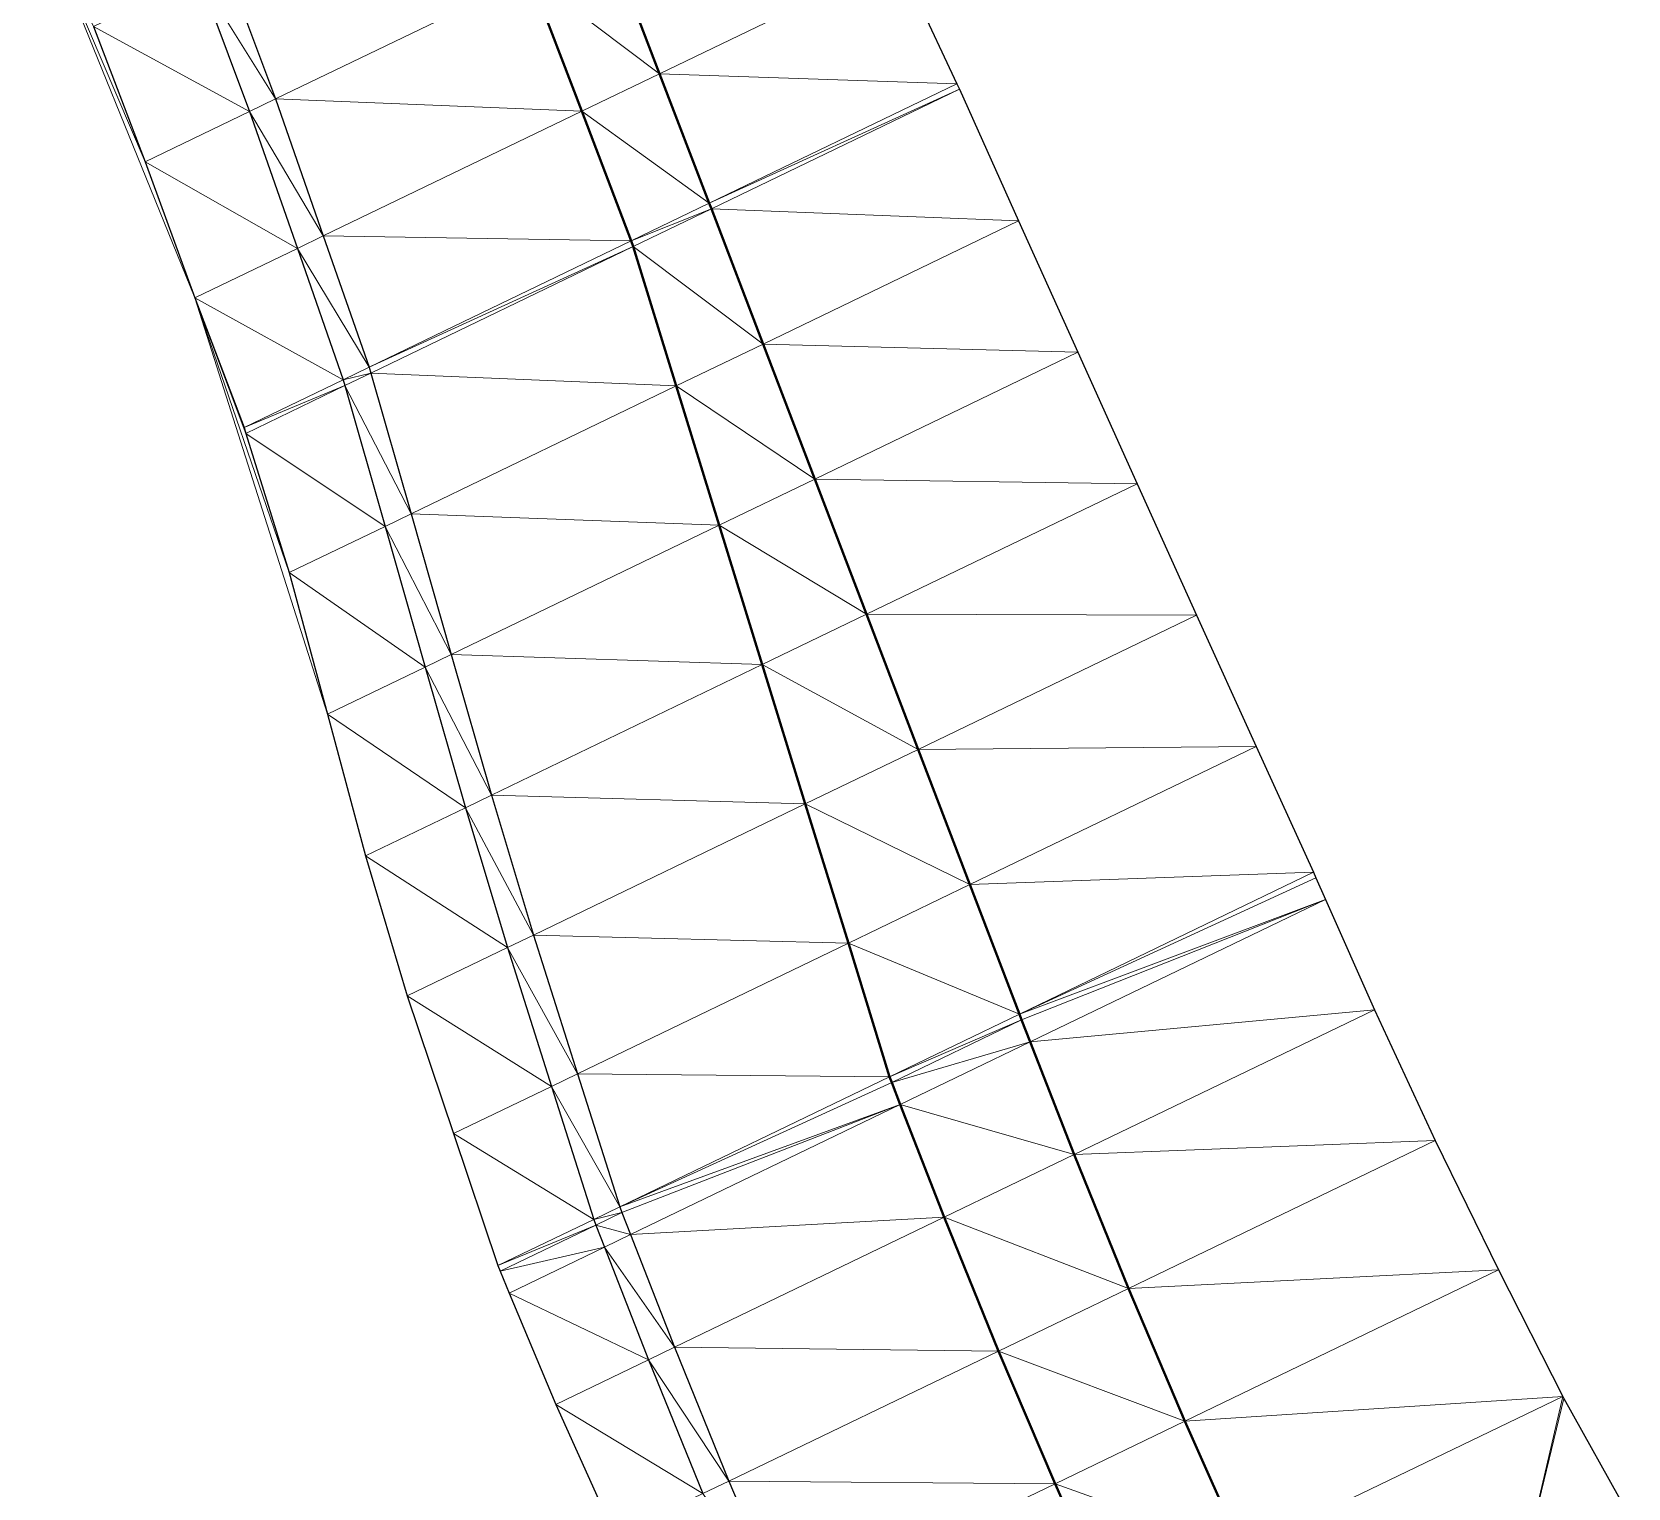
# Model space of a CAD drawing. Header units: metres. Extents: x 246428 to 246884, y 7418966 to 7419490.
# Drawn here: x 246532.9 to 246588.3, y 7419215.1 to 7419265.6 of the extents above; entities that cross this region are included whole.
import ezdxf

# ---------------------------------------------------------------- set-up
doc = ezdxf.new("R2010")
doc.units = ezdxf.units.M
doc.linetypes.add('blank name', pattern=[0])
doc.linetypes.add('HIDDEN', pattern=[9.525, 6.35, -3.175])
doc.layers.add('_12D_UNMAPPED', color=7, linetype='Continuous')
doc.layers.add('BATTER', color=250, linetype='HIDDEN', lineweight=25)
doc.layers.add('DRAINAGE_SWALE', color=7, linetype='CHANNEL_DASHDOT_X4', lineweight=40)
doc.styles.get("Standard").update_dxf_attribs({"font": 'romans.shx', "width": 0.65})
doc.linetypes.add('CHANNEL_DASHDOT_X4', pattern='A,6,-1,1,-1,0.004,[">",Standard,S=4,R=0,X=0,Y=-1.7144],0.004,1,-1,6,-1,1,-1', length=20.008)

msp = doc.modelspace()

# ---------------------------------------------------------------- linework, layer by layer
at = {"layer": '_12D_UNMAPPED', "color": 3, "linetype": 'blank name', "lineweight": 0}
for points in [[(246538.571, 7419256.401, 30.98), (246532.927, 7419270.332, 30.978), (246536.854, 7419261.124, 30.964)], [(246532.927, 7419270.332, 30.978), (246535.065, 7419265.812, 30.973), (246536.854, 7419261.124, 30.964)], [(246552.902, 7419268.863, 29.941), (246554.695, 7419264.177, 29.921), (246550.2, 7419267.56, 30.001)], [(246554.695, 7419264.177, 29.921), (246552.902, 7419268.863, 29.941), (246562.98, 7419268.172, 31.453)], [(246539.612, 7419268.005, 31.648), (246541.373, 7419263.304, 31.634), (246538.712, 7419267.571, 31.648)], [(246541.373, 7419263.304, 31.634), (246539.612, 7419268.005, 31.648), (246550.2, 7419267.56, 30.001)], [(246554.695, 7419264.177, 29.921), (246562.98, 7419268.172, 31.453), (246565.003, 7419263.829, 31.491)], [(246538.712, 7419267.571, 31.648), (246540.473, 7419262.869, 31.634), (246535.065, 7419265.812, 30.973)], [(246538.712, 7419267.571, 31.648), (246541.373, 7419263.304, 31.634), (246540.473, 7419262.869, 31.634)], [(246541.373, 7419263.304, 31.634), (246550.2, 7419267.56, 30.001), (246551.993, 7419262.874, 29.981)], [(246550.2, 7419267.56, 30.001), (246554.695, 7419264.177, 29.921), (246551.993, 7419262.874, 29.981)], [(246535.065, 7419265.812, 30.973), (246540.473, 7419262.869, 31.634), (246536.854, 7419261.124, 30.964)], [(246554.695, 7419264.177, 29.921), (246556.414, 7419259.686, 29.901), (246551.993, 7419262.874, 29.981)], [(246556.414, 7419259.686, 29.901), (246554.695, 7419264.177, 29.921), (246565.003, 7419263.829, 31.491)], [(246556.414, 7419259.686, 29.901), (246565.003, 7419263.829, 31.491), (246565.003, 7419263.828, 31.491)], [(246556.414, 7419259.686, 29.901), (246565.003, 7419263.828, 31.491), (246565.003, 7419263.828, 31.491)], [(246556.414, 7419259.686, 29.901), (246565.003, 7419263.828, 31.491), (246565.003, 7419263.828, 31.491)], [(246556.414, 7419259.686, 29.901), (246565.003, 7419263.828, 31.491), (246565.09, 7419263.639, 31.492)], [(246556.414, 7419259.686, 29.901), (246556.414, 7419259.686, 29.901), (246565.09, 7419263.639, 31.492)], [(246556.414, 7419259.686, 29.901), (246556.414, 7419259.686, 29.901), (246565.09, 7419263.639, 31.492)], [(246556.489, 7419259.491, 29.901), (246556.414, 7419259.686, 29.901), (246565.09, 7419263.639, 31.492)], [(246567.143, 7419259.078, 31.52), (246556.489, 7419259.491, 29.901), (246565.09, 7419263.639, 31.492)], [(246540.473, 7419262.869, 31.634), (246542.131, 7419258.118, 31.639), (246536.854, 7419261.124, 30.964)], [(246541.373, 7419263.304, 31.634), (246543.032, 7419258.552, 31.639), (246540.473, 7419262.869, 31.634)], [(246543.032, 7419258.552, 31.639), (246542.131, 7419258.118, 31.639), (246540.473, 7419262.869, 31.634)], [(246543.032, 7419258.552, 31.639), (246541.373, 7419263.304, 31.634), (246551.993, 7419262.874, 29.981)], [(246553.712, 7419258.383, 29.961), (246543.032, 7419258.552, 31.639), (246551.993, 7419262.874, 29.981)], [(246556.414, 7419259.686, 29.901), (246553.712, 7419258.383, 29.961), (246551.993, 7419262.874, 29.981)], [(246542.131, 7419258.118, 31.639), (246538.571, 7419256.401, 30.98), (246536.854, 7419261.124, 30.964)], [(246553.712, 7419258.383, 29.961), (246556.414, 7419259.686, 29.901), (246556.414, 7419259.686, 29.901)], [(246553.712, 7419258.383, 29.961), (246556.414, 7419259.686, 29.901), (246556.414, 7419259.686, 29.901)], [(246553.712, 7419258.383, 29.961), (246556.414, 7419259.686, 29.901), (246556.489, 7419259.491, 29.901)], [(246553.712, 7419258.383, 29.961), (246556.414, 7419259.686, 29.901), (246556.414, 7419259.686, 29.901)], [(246556.414, 7419259.686, 29.901), (246556.414, 7419259.686, 29.901), (246556.414, 7419259.686, 29.901)], [(246553.712, 7419258.383, 29.961), (246553.712, 7419258.383, 29.961), (246556.489, 7419259.491, 29.901)], [(246553.712, 7419258.383, 29.961), (246553.712, 7419258.383, 29.961), (246556.489, 7419259.491, 29.901)], [(246553.712, 7419258.383, 29.961), (246553.712, 7419258.383, 29.961), (246556.489, 7419259.491, 29.901)], [(246553.774, 7419258.182, 29.961), (246553.712, 7419258.383, 29.961), (246556.489, 7419259.491, 29.901)], [(246553.774, 7419258.182, 29.961), (246556.489, 7419259.491, 29.901), (246558.282, 7419254.805, 29.88)], [(246558.282, 7419254.805, 29.88), (246556.489, 7419259.491, 29.901), (246567.143, 7419259.078, 31.52)], [(246558.282, 7419254.805, 29.88), (246567.143, 7419259.078, 31.52), (246569.197, 7419254.517, 31.548)], [(246543.032, 7419258.552, 31.639), (246544.621, 7419253.999, 31.643), (246542.131, 7419258.118, 31.639)], [(246543.032, 7419258.552, 31.639), (246553.712, 7419258.383, 29.961), (246544.621, 7419253.999, 31.643)], [(246538.571, 7419256.401, 30.98), (246542.131, 7419258.118, 31.639), (246543.72, 7419253.565, 31.643)], [(246542.131, 7419258.118, 31.639), (246544.621, 7419253.999, 31.643), (246543.72, 7419253.565, 31.643)], [(246553.712, 7419258.383, 29.961), (246553.774, 7419258.182, 29.961), (246544.621, 7419253.999, 31.643)], [(246544.621, 7419253.999, 31.643), (246553.774, 7419258.182, 29.961), (246544.621, 7419253.999, 31.643)], [(246544.621, 7419253.999, 31.643), (246553.774, 7419258.182, 29.961), (246544.621, 7419253.999, 31.643)], [(246544.621, 7419253.999, 31.643), (246553.774, 7419258.182, 29.961), (246544.621, 7419253.999, 31.643)], [(246544.621, 7419253.999, 31.643), (246553.774, 7419258.182, 29.961), (246544.679, 7419253.796, 31.644)], [(246553.774, 7419258.182, 29.961), (246555.267, 7419253.351, 29.947), (246544.679, 7419253.796, 31.644)], [(246553.712, 7419258.383, 29.961), (246553.712, 7419258.383, 29.961), (246553.712, 7419258.383, 29.961)], [(246553.712, 7419258.383, 29.961), (246553.712, 7419258.383, 29.961), (246553.712, 7419258.383, 29.961)], [(246553.712, 7419258.383, 29.961), (246553.712, 7419258.383, 29.961), (246553.774, 7419258.182, 29.961)], [(246555.267, 7419253.351, 29.947), (246553.774, 7419258.182, 29.961), (246558.282, 7419254.805, 29.88)], [(246543.18, 7419241.971, 31.027), (246538.571, 7419256.401, 30.98), (246541.849, 7419246.88, 31.034)], [(246538.571, 7419256.401, 30.98), (246540.282, 7419251.906, 31.007), (246540.344, 7419251.705, 31.008)], [(246540.282, 7419251.906, 31.007), (246538.571, 7419256.401, 30.98), (246543.72, 7419253.565, 31.643)], [(246538.571, 7419256.401, 30.98), (246540.344, 7419251.705, 31.008), (246541.849, 7419246.88, 31.034)], [(246555.267, 7419253.351, 29.947), (246558.282, 7419254.805, 29.88), (246560.075, 7419250.118, 29.86)], [(246560.075, 7419250.118, 29.86), (246558.282, 7419254.805, 29.88), (246569.197, 7419254.517, 31.548)], [(246544.621, 7419253.999, 31.643), (246544.621, 7419253.999, 31.643), (246543.72, 7419253.565, 31.643)], [(246544.621, 7419253.999, 31.643), (246544.679, 7419253.796, 31.644), (246543.72, 7419253.565, 31.643)], [(246544.621, 7419253.999, 31.643), (246544.621, 7419253.999, 31.643), (246544.621, 7419253.999, 31.643)], [(246544.621, 7419253.999, 31.643), (246544.621, 7419253.999, 31.643), (246544.621, 7419253.999, 31.643)], [(246571.251, 7419249.957, 31.576), (246560.075, 7419250.118, 29.86), (246569.197, 7419254.517, 31.548)], [(246540.282, 7419251.906, 31.007), (246543.72, 7419253.565, 31.643), (246543.72, 7419253.564, 31.643)], [(246540.282, 7419251.906, 31.007), (246543.72, 7419253.564, 31.643), (246543.778, 7419253.361, 31.644)], [(246543.72, 7419253.565, 31.643), (246544.679, 7419253.796, 31.644), (246543.72, 7419253.565, 31.643)], [(246543.72, 7419253.565, 31.643), (246544.679, 7419253.796, 31.644), (246543.72, 7419253.565, 31.643)], [(246543.72, 7419253.565, 31.643), (246544.679, 7419253.796, 31.644), (246543.72, 7419253.564, 31.643)], [(246543.72, 7419253.564, 31.643), (246544.679, 7419253.796, 31.644), (246543.778, 7419253.361, 31.644)], [(246543.72, 7419253.565, 31.643), (246543.72, 7419253.565, 31.643), (246543.72, 7419253.564, 31.643)], [(246543.72, 7419253.565, 31.643), (246543.72, 7419253.565, 31.643), (246543.72, 7419253.565, 31.643)], [(246544.679, 7419253.796, 31.644), (246546.073, 7419248.917, 31.649), (246543.778, 7419253.361, 31.644)], [(246544.679, 7419253.796, 31.644), (246555.267, 7419253.351, 29.947), (246546.073, 7419248.917, 31.649)], [(246540.282, 7419251.906, 31.007), (246540.282, 7419251.906, 31.007), (246543.778, 7419253.361, 31.644)], [(246540.282, 7419251.906, 31.007), (246540.282, 7419251.906, 31.007), (246543.778, 7419253.361, 31.644)], [(246540.282, 7419251.906, 31.007), (246540.282, 7419251.906, 31.007), (246543.778, 7419253.361, 31.644)], [(246540.344, 7419251.705, 31.008), (246540.282, 7419251.906, 31.007), (246543.778, 7419253.361, 31.644)], [(246540.344, 7419251.705, 31.008), (246543.778, 7419253.361, 31.644), (246545.172, 7419248.482, 31.649)], [(246543.778, 7419253.361, 31.644), (246546.073, 7419248.917, 31.649), (246545.172, 7419248.482, 31.649)], [(246546.073, 7419248.917, 31.649), (246555.267, 7419253.351, 29.947), (246556.76, 7419248.52, 29.934)], [(246555.267, 7419253.351, 29.947), (246560.075, 7419250.118, 29.86), (246556.76, 7419248.52, 29.934)], [(246540.282, 7419251.906, 31.007), (246540.282, 7419251.906, 31.007), (246540.282, 7419251.906, 31.007)], [(246540.282, 7419251.906, 31.007), (246540.282, 7419251.906, 31.007), (246540.282, 7419251.906, 31.007)], [(246540.282, 7419251.906, 31.007), (246540.282, 7419251.906, 31.007), (246540.344, 7419251.705, 31.008)], [(246540.344, 7419251.705, 31.008), (246545.172, 7419248.482, 31.649), (246541.849, 7419246.88, 31.034)], [(246560.075, 7419250.118, 29.86), (246561.868, 7419245.432, 29.84), (246556.76, 7419248.52, 29.934)], [(246560.075, 7419250.118, 29.86), (246571.251, 7419249.957, 31.576), (246561.868, 7419245.432, 29.84)], [(246561.868, 7419245.432, 29.84), (246571.251, 7419249.957, 31.576), (246573.316, 7419245.402, 31.607)], [(246545.172, 7419248.482, 31.649), (246546.566, 7419243.604, 31.653), (246541.849, 7419246.88, 31.034)], [(246546.073, 7419248.917, 31.649), (246547.467, 7419244.038, 31.653), (246545.172, 7419248.482, 31.649)], [(246547.467, 7419244.038, 31.653), (246546.566, 7419243.604, 31.653), (246545.172, 7419248.482, 31.649)], [(246547.467, 7419244.038, 31.653), (246546.073, 7419248.917, 31.649), (246556.76, 7419248.52, 29.934)], [(246558.253, 7419243.688, 29.921), (246547.467, 7419244.038, 31.653), (246556.76, 7419248.52, 29.934)], [(246561.868, 7419245.432, 29.84), (246558.253, 7419243.688, 29.921), (246556.76, 7419248.52, 29.934)], [(246546.566, 7419243.604, 31.653), (246543.18, 7419241.971, 31.027), (246541.849, 7419246.88, 31.034)], [(246563.661, 7419240.746, 29.82), (246558.253, 7419243.688, 29.921), (246561.868, 7419245.432, 29.84)], [(246563.661, 7419240.746, 29.82), (246561.868, 7419245.432, 29.84), (246573.316, 7419245.402, 31.607)], [(246575.387, 7419240.849, 31.638), (246563.661, 7419240.746, 29.82), (246573.316, 7419245.402, 31.607)], [(246547.467, 7419244.038, 31.653), (246548.861, 7419239.159, 31.658), (246546.566, 7419243.604, 31.653)], [(246548.861, 7419239.159, 31.658), (246547.467, 7419244.038, 31.653), (246558.253, 7419243.688, 29.921)], [(246546.566, 7419243.604, 31.653), (246547.96, 7419238.725, 31.658), (246543.18, 7419241.971, 31.027)], [(246546.566, 7419243.604, 31.653), (246548.861, 7419239.159, 31.658), (246547.96, 7419238.725, 31.658)], [(246548.861, 7419239.159, 31.658), (246558.253, 7419243.688, 29.921), (246559.746, 7419238.857, 29.907)], [(246558.253, 7419243.688, 29.921), (246563.661, 7419240.746, 29.82), (246559.746, 7419238.857, 29.907)], [(246543.18, 7419241.971, 31.027), (246547.96, 7419238.725, 31.658), (246544.491, 7419237.052, 31.017)], [(246563.661, 7419240.746, 29.82), (246565.454, 7419236.059, 29.8), (246559.746, 7419238.857, 29.907)], [(246563.661, 7419240.746, 29.82), (246575.387, 7419240.849, 31.638), (246565.454, 7419236.059, 29.8)], [(246565.454, 7419236.059, 29.8), (246575.387, 7419240.849, 31.638), (246577.372, 7419236.487, 31.668)], [(246548.861, 7419239.159, 31.658), (246550.318, 7419234.311, 31.652), (246547.96, 7419238.725, 31.658)], [(246550.318, 7419234.311, 31.652), (246548.861, 7419239.159, 31.658), (246559.746, 7419238.857, 29.907)], [(246547.96, 7419238.725, 31.658), (246549.417, 7419233.877, 31.652), (246544.491, 7419237.052, 31.017)], [(246547.96, 7419238.725, 31.658), (246550.318, 7419234.311, 31.652), (246549.417, 7419233.877, 31.652)], [(246550.318, 7419234.311, 31.652), (246559.746, 7419238.857, 29.907), (246561.239, 7419234.026, 29.894)], [(246559.746, 7419238.857, 29.907), (246565.454, 7419236.059, 29.8), (246561.239, 7419234.026, 29.894)], [(246544.491, 7419237.052, 31.017), (246549.417, 7419233.877, 31.652), (246545.938, 7419232.199, 31.008)], [(246567.173, 7419231.569, 29.781), (246565.454, 7419236.059, 29.8), (246577.372, 7419236.487, 31.668)], [(246567.173, 7419231.569, 29.781), (246577.372, 7419236.487, 31.668), (246577.455, 7419236.296, 31.669)], [(246567.173, 7419231.569, 29.781), (246577.372, 7419236.487, 31.668), (246577.372, 7419236.487, 31.668)], [(246567.173, 7419231.569, 29.781), (246577.455, 7419236.296, 31.669), (246577.781, 7419235.546, 31.672)], [(246565.454, 7419236.059, 29.8), (246567.173, 7419231.569, 29.781), (246561.239, 7419234.026, 29.894)], [(246567.173, 7419231.568, 29.781), (246567.173, 7419231.569, 29.781), (246577.781, 7419235.546, 31.672)], [(246567.248, 7419231.373, 29.78), (246567.173, 7419231.568, 29.781), (246577.781, 7419235.546, 31.672)], [(246567.541, 7419230.607, 29.777), (246567.248, 7419231.373, 29.78), (246577.781, 7419235.546, 31.672)], [(246567.541, 7419230.607, 29.777), (246577.781, 7419235.546, 31.672), (246579.481, 7419231.721, 31.687)], [(246550.318, 7419234.311, 31.652), (246551.847, 7419229.497, 31.631), (246549.417, 7419233.877, 31.652)], [(246551.847, 7419229.497, 31.631), (246550.318, 7419234.311, 31.652), (246561.239, 7419234.026, 29.894)], [(246549.417, 7419233.877, 31.652), (246550.947, 7419229.063, 31.631), (246545.938, 7419232.199, 31.008)], [(246549.417, 7419233.877, 31.652), (246551.847, 7419229.497, 31.631), (246550.947, 7419229.063, 31.631)], [(246551.847, 7419229.497, 31.631), (246561.239, 7419234.026, 29.894), (246562.669, 7419229.397, 29.881)], [(246561.239, 7419234.026, 29.894), (246567.173, 7419231.569, 29.781), (246562.669, 7419229.397, 29.881)], [(246550.947, 7419229.063, 31.631), (246547.545, 7419227.423, 31.002), (246545.938, 7419232.199, 31.008)], [(246567.173, 7419231.569, 29.781), (246567.173, 7419231.568, 29.781), (246562.669, 7419229.397, 29.881)], [(246567.173, 7419231.568, 29.781), (246567.248, 7419231.373, 29.78), (246562.669, 7419229.397, 29.881)], [(246562.669, 7419229.397, 29.881), (246567.248, 7419231.373, 29.78), (246562.744, 7419229.201, 29.88)], [(246567.248, 7419231.373, 29.78), (246567.541, 7419230.607, 29.777), (246562.744, 7419229.201, 29.88)], [(246569.066, 7419226.699, 29.76), (246567.541, 7419230.607, 29.777), (246579.481, 7419231.721, 31.687)], [(246581.593, 7419227.189, 31.709), (246569.066, 7419226.699, 29.76), (246579.481, 7419231.721, 31.687)], [(246562.744, 7419229.201, 29.88), (246567.541, 7419230.607, 29.777), (246563.037, 7419228.436, 29.877)], [(246567.541, 7419230.607, 29.777), (246569.066, 7419226.699, 29.76), (246563.037, 7419228.436, 29.877)], [(246551.847, 7419229.497, 31.631), (246553.313, 7419224.884, 31.612), (246550.947, 7419229.063, 31.631)], [(246553.313, 7419224.884, 31.612), (246551.847, 7419229.497, 31.631), (246562.669, 7419229.397, 29.881)], [(246553.313, 7419224.884, 31.612), (246562.669, 7419229.397, 29.881), (246562.669, 7419229.397, 29.881)], [(246553.313, 7419224.884, 31.612), (246562.669, 7419229.397, 29.881), (246562.744, 7419229.201, 29.88)], [(246553.313, 7419224.884, 31.612), (246562.744, 7419229.201, 29.88), (246563.037, 7419228.436, 29.877)], [(246562.669, 7419229.397, 29.881), (246562.669, 7419229.397, 29.881), (246562.744, 7419229.201, 29.88)], [(246552.412, 7419224.45, 31.612), (246547.545, 7419227.423, 31.002), (246550.947, 7419229.063, 31.631)], [(246553.313, 7419224.884, 31.612), (246552.412, 7419224.45, 31.612), (246550.947, 7419229.063, 31.631)], [(246553.387, 7419224.689, 31.611), (246553.313, 7419224.884, 31.612), (246563.037, 7419228.436, 29.877)], [(246553.68, 7419223.923, 31.608), (246553.387, 7419224.689, 31.611), (246563.037, 7419228.436, 29.877)], [(246564.562, 7419224.527, 29.86), (246553.68, 7419223.923, 31.608), (246563.037, 7419228.436, 29.877)], [(246569.066, 7419226.699, 29.76), (246564.562, 7419224.527, 29.86), (246563.037, 7419228.436, 29.877)], [(246547.545, 7419227.423, 31.002), (246552.412, 7419224.45, 31.612), (246549.085, 7419222.846, 30.997)], [(246570.954, 7419222.058, 29.74), (246569.066, 7419226.699, 29.76), (246581.593, 7419227.189, 31.709)], [(246570.954, 7419222.058, 29.74), (246581.593, 7419227.189, 31.709), (246583.787, 7419222.696, 31.732)], [(246569.066, 7419226.699, 29.76), (246570.954, 7419222.058, 29.74), (246564.562, 7419224.527, 29.86)], [(246553.313, 7419224.884, 31.612), (246553.387, 7419224.689, 31.611), (246552.412, 7419224.45, 31.612)], [(246553.313, 7419224.884, 31.612), (246553.313, 7419224.884, 31.612), (246552.412, 7419224.45, 31.612)], [(246552.412, 7419224.45, 31.612), (246553.387, 7419224.689, 31.611), (246552.412, 7419224.45, 31.612)], [(246552.412, 7419224.45, 31.612), (246553.387, 7419224.689, 31.611), (246552.487, 7419224.255, 31.611)], [(246553.387, 7419224.689, 31.611), (246553.68, 7419223.923, 31.608), (246552.487, 7419224.255, 31.611)], [(246553.313, 7419224.884, 31.612), (246553.313, 7419224.884, 31.612), (246553.387, 7419224.689, 31.611)], [(246552.412, 7419224.45, 31.612), (246552.412, 7419224.45, 31.612), (246549.085, 7419222.846, 30.997)], [(246552.412, 7419224.45, 31.612), (246552.487, 7419224.255, 31.611), (246549.085, 7419222.846, 30.997)], [(246549.085, 7419222.846, 30.997), (246552.487, 7419224.255, 31.611), (246549.164, 7419222.653, 30.997)], [(246552.487, 7419224.255, 31.611), (246552.78, 7419223.489, 31.608), (246549.164, 7419222.653, 30.997)], [(246552.487, 7419224.255, 31.611), (246553.68, 7419223.923, 31.608), (246552.78, 7419223.489, 31.608)], [(246555.205, 7419220.015, 31.591), (246553.68, 7419223.923, 31.608), (246564.562, 7419224.527, 29.86)], [(246555.205, 7419220.015, 31.591), (246564.562, 7419224.527, 29.86), (246566.45, 7419219.886, 29.84)], [(246564.562, 7419224.527, 29.86), (246570.954, 7419222.058, 29.74), (246566.45, 7419219.886, 29.84)], [(246553.68, 7419223.923, 31.608), (246555.205, 7419220.015, 31.591), (246552.78, 7419223.489, 31.608)], [(246549.164, 7419222.653, 30.997), (246552.78, 7419223.489, 31.608), (246549.475, 7419221.895, 30.997)], [(246552.78, 7419223.489, 31.608), (246554.305, 7419219.58, 31.591), (246549.475, 7419221.895, 30.997)], [(246552.78, 7419223.489, 31.608), (246555.205, 7419220.015, 31.591), (246554.305, 7419219.58, 31.591)], [(246549.085, 7419222.846, 30.997), (246549.085, 7419222.846, 30.997), (246549.164, 7419222.653, 30.997)], [(246572.912, 7419217.452, 29.72), (246570.954, 7419222.058, 29.74), (246583.787, 7419222.696, 31.732)], [(246572.912, 7419217.452, 29.72), (246583.787, 7419222.696, 31.732), (246586.018, 7419218.313, 31.756)], [(246549.475, 7419221.895, 30.997), (246554.305, 7419219.58, 31.591), (246551.092, 7419218.031, 30.997)], [(246566.45, 7419219.886, 29.84), (246570.954, 7419222.058, 29.74), (246572.912, 7419217.452, 29.72)], [(246554.305, 7419219.58, 31.591), (246555.205, 7419220.015, 31.591), (246557.093, 7419215.374, 31.571)], [(246555.205, 7419220.015, 31.591), (246566.45, 7419219.886, 29.84), (246557.093, 7419215.374, 31.571)], [(246566.45, 7419219.886, 29.84), (246568.409, 7419215.28, 29.82), (246557.093, 7419215.374, 31.571)], [(246568.409, 7419215.28, 29.82), (246566.45, 7419219.886, 29.84), (246572.912, 7419217.452, 29.72)], [(246551.092, 7419218.031, 30.997), (246554.305, 7419219.58, 31.591), (246556.193, 7419214.94, 31.571)], [(246554.305, 7419219.58, 31.591), (246557.093, 7419215.374, 31.571), (246556.193, 7419214.94, 31.571)], [(246553.149, 7419213.472, 31.008), (246551.092, 7419218.031, 30.997), (246556.193, 7419214.94, 31.571)], [(246574.908, 7419212.955, 29.7), (246572.912, 7419217.452, 29.72), (246586.018, 7419218.313, 31.756)], [(246574.908, 7419212.955, 29.7), (246586.018, 7419218.313, 31.756), (246584.59, 7419212.212, 31.093)], [(246586.018, 7419218.313, 31.756), (246586.056, 7419218.239, 31.756), (246584.59, 7419212.212, 31.093)], [(246586.056, 7419218.239, 31.756), (246588.279, 7419214.24, 31.795), (246584.59, 7419212.212, 31.093)], [(246568.409, 7419215.28, 29.82), (246572.912, 7419217.452, 29.72), (246574.908, 7419212.955, 29.7)], [(246557.093, 7419215.374, 31.571), (246559.052, 7419210.768, 31.551), (246556.193, 7419214.94, 31.571)], [(246568.409, 7419215.28, 29.82), (246559.052, 7419210.768, 31.551), (246557.093, 7419215.374, 31.571)], [(246570.404, 7419210.783, 29.8), (246559.052, 7419210.768, 31.551), (246568.409, 7419215.28, 29.82)], [(246570.404, 7419210.783, 29.8), (246568.409, 7419215.28, 29.82), (246574.908, 7419212.955, 29.7)]]:
    msp.add_3dface(points, dxfattribs=at)
at = {"layer": 'BATTER'}
for points in [[(246539.612, 7419268.005, 31.648), (246541.373, 7419263.304, 31.634), (246543.032, 7419258.552, 31.639), (246544.621, 7419253.999, 31.643), (246544.621, 7419253.999, 31.643), (246544.621, 7419253.999, 31.643), (246544.621, 7419253.999, 31.643), (246544.679, 7419253.796, 31.644), (246546.073, 7419248.917, 31.649), (246547.467, 7419244.038, 31.653), (246548.861, 7419239.159, 31.658), (246550.318, 7419234.311, 31.652), (246551.847, 7419229.497, 31.631), (246553.313, 7419224.884, 31.612), (246553.313, 7419224.884, 31.612), (246553.387, 7419224.689, 31.611), (246553.68, 7419223.923, 31.608), (246555.205, 7419220.015, 31.591), (246557.093, 7419215.374, 31.571), (246559.052, 7419210.768, 31.551)], [(246562.98, 7419268.172, 31.453), (246565.003, 7419263.829, 31.491), (246565.003, 7419263.828, 31.491), (246565.003, 7419263.828, 31.491), (246565.003, 7419263.828, 31.491), (246565.09, 7419263.639, 31.492), (246567.143, 7419259.078, 31.52), (246569.197, 7419254.517, 31.548), (246571.251, 7419249.957, 31.576), (246573.316, 7419245.402, 31.607), (246575.387, 7419240.849, 31.638), (246577.372, 7419236.487, 31.668), (246577.372, 7419236.487, 31.668), (246577.455, 7419236.296, 31.669), (246577.781, 7419235.546, 31.672), (246579.481, 7419231.721, 31.687), (246581.593, 7419227.189, 31.709), (246583.787, 7419222.696, 31.732), (246586.018, 7419218.313, 31.756), (246586.056, 7419218.239, 31.756), (246588.279, 7419214.24, 31.795)], [(246538.712, 7419267.571, 31.648), (246540.473, 7419262.869, 31.634), (246542.131, 7419258.118, 31.639), (246543.72, 7419253.565, 31.643), (246543.72, 7419253.565, 31.643), (246543.72, 7419253.565, 31.643), (246543.72, 7419253.564, 31.643), (246543.778, 7419253.361, 31.644), (246545.172, 7419248.482, 31.649), (246546.566, 7419243.604, 31.653), (246547.96, 7419238.725, 31.658), (246549.417, 7419233.877, 31.652), (246550.947, 7419229.063, 31.631), (246552.412, 7419224.45, 31.612), (246552.412, 7419224.45, 31.612), (246552.487, 7419224.255, 31.611), (246552.78, 7419223.489, 31.608), (246554.305, 7419219.58, 31.591), (246556.193, 7419214.94, 31.571)], [(246535.065, 7419265.812, 30.973), (246536.854, 7419261.124, 30.964), (246538.571, 7419256.401, 30.98), (246540.282, 7419251.906, 31.007), (246540.282, 7419251.906, 31.007), (246540.282, 7419251.906, 31.007), (246540.282, 7419251.906, 31.007), (246540.344, 7419251.705, 31.008), (246541.849, 7419246.88, 31.034), (246543.18, 7419241.971, 31.027), (246544.491, 7419237.052, 31.017), (246545.938, 7419232.199, 31.008), (246547.545, 7419227.423, 31.002), (246549.085, 7419222.846, 30.997), (246549.085, 7419222.846, 30.997), (246549.164, 7419222.653, 30.997), (246549.475, 7419221.895, 30.997), (246551.092, 7419218.031, 30.997), (246553.149, 7419213.472, 31.008)]]:
    msp.add_polyline3d(points, dxfattribs=at)
at = {"layer": 'DRAINAGE_SWALE'}
for points in [[(246552.902, 7419268.863, 29.941), (246554.695, 7419264.177, 29.921), (246556.414, 7419259.686, 29.901), (246556.414, 7419259.686, 29.901), (246556.414, 7419259.686, 29.901), (246556.414, 7419259.686, 29.901), (246556.489, 7419259.491, 29.901), (246558.282, 7419254.805, 29.88), (246560.075, 7419250.118, 29.86), (246561.868, 7419245.432, 29.84), (246563.661, 7419240.746, 29.82), (246565.454, 7419236.059, 29.8), (246567.173, 7419231.569, 29.781), (246567.173, 7419231.568, 29.781), (246567.248, 7419231.373, 29.78), (246567.541, 7419230.607, 29.777), (246569.066, 7419226.699, 29.76), (246570.954, 7419222.058, 29.74), (246572.912, 7419217.452, 29.72), (246574.908, 7419212.955, 29.7)], [(246550.2, 7419267.56, 30.001), (246551.993, 7419262.874, 29.981), (246553.712, 7419258.383, 29.961), (246553.712, 7419258.383, 29.961), (246553.712, 7419258.383, 29.961), (246553.712, 7419258.383, 29.961), (246553.774, 7419258.182, 29.961), (246555.267, 7419253.351, 29.947), (246556.76, 7419248.52, 29.934), (246558.253, 7419243.688, 29.921), (246559.746, 7419238.857, 29.907), (246561.239, 7419234.026, 29.894), (246562.669, 7419229.397, 29.881), (246562.669, 7419229.397, 29.881), (246562.744, 7419229.201, 29.88), (246563.037, 7419228.436, 29.877), (246564.562, 7419224.527, 29.86), (246566.45, 7419219.886, 29.84), (246568.409, 7419215.28, 29.82), (246570.404, 7419210.783, 29.8)]]:
    msp.add_polyline3d(points, dxfattribs=at)

doc.saveas('drawing.dxf')
